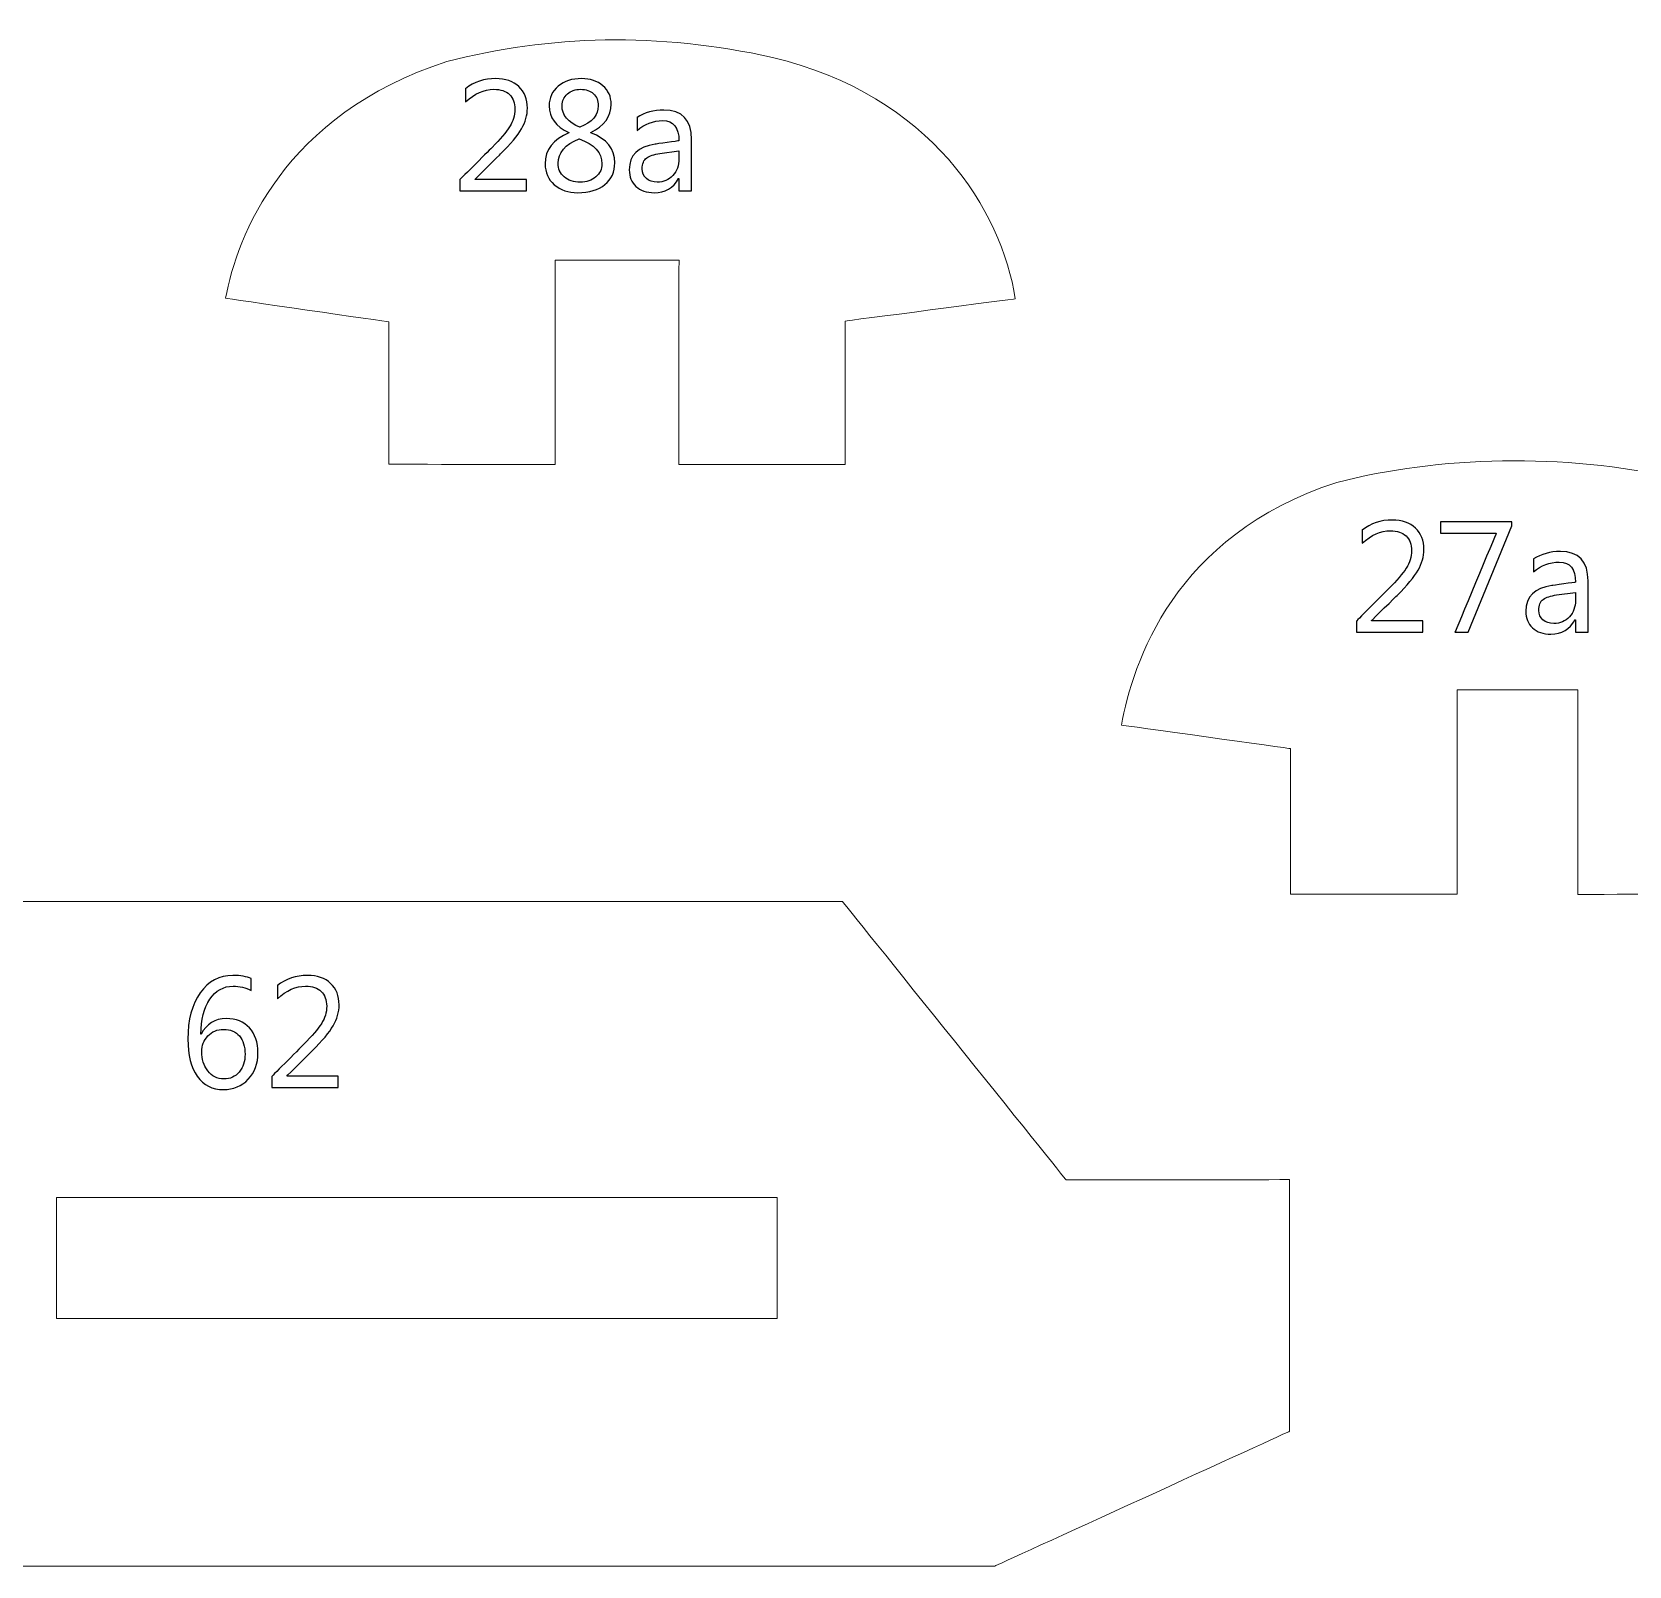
# Model space of a CAD drawing. Header units: centimetres. Extents: x -494 to 505, y -672 to 577.
# Drawn here: x -220.5 to -111.5, y -547.1 to -442.4 of the extents above; entities that cross this region are included whole.
import ezdxf

# ---------------------------------------------------------------- set-up
doc = ezdxf.new("R2010")
doc.units = ezdxf.units.CM
doc.header["$MEASUREMENT"] = 0
doc.layers.add('Camada 1', color=7, linetype='Continuous')
doc.layers.add('Camada 2', color=10, linetype='Continuous')

msp = doc.modelspace()

# ---------------------------------------------------------------- linework, layer by layer
at = {"layer": 'Camada 1', "lineweight": 9}
msp.add_lwpolyline([(-218.82862, -530.168612), (-169.646092, -530.168612), (-169.646092, -521.92682), (-218.82862, -521.92682), (-218.82862, -530.168612)], close=True, dxfattribs=at)
for points, knots in [([(-184.794398, -457.963016), (-184.794398, -457.963016), (-176.350422, -457.963016), (-176.350422, -457.963016), (-176.350422, -457.963016), (-176.350422, -457.963016), (-176.35601, -471.918284), (-176.35601, -471.918284), (-176.35601, -471.918284), (-176.35601, -471.918284), (-165.010084, -471.915236), (-165.010084, -471.915236), (-165.010084, -471.915236), (-165.010084, -471.915236), (-165.002464, -462.125822), (-165.002464, -462.125822), (-165.002464, -462.125822), (-165.002464, -462.125822), (-153.399998, -460.614014), (-153.399998, -460.614014), (-153.399998, -460.614014), (-154.333194, -454.582022), (-159.112712, -446.75171), (-169.966894, -444.14186), (-169.966894, -444.14186), (-177.800508, -442.404754), (-185.170318, -442.613288), (-192.197228, -444.43015), (-192.197228, -444.43015), (-203.340716, -448.03314), (-206.533496, -456.37323), (-207.298544, -460.575406), (-207.298544, -460.575406), (-207.298544, -460.575406), (-196.16166, -462.179162), (-196.16166, -462.179162), (-196.16166, -462.179162), (-196.16166, -462.179162), (-196.160136, -471.898472), (-196.160136, -471.898472), (-196.160136, -471.898472), (-196.160136, -471.898472), (-184.793382, -471.917268), (-184.793382, -471.917268), (-184.793382, -471.917268), (-184.793382, -471.917268), (-184.794398, -457.963016), (-184.794398, -457.963016)], [0, 0, 0, 0, 0.0769230769, 0.0769230769, 0.0769230769, 0.0769230869, 0.1538461538, 0.1538461538, 0.1538461538, 0.1538461638, 0.2307692308, 0.2307692308, 0.2307692308, 0.2307692408, 0.3076923077, 0.3076923077, 0.3076923077, 0.3076923177, 0.3846153846, 0.3846153846, 0.3846153846, 0.3846153946, 0.4615384615, 0.4615384615, 0.4615384615, 0.4615384715, 0.5384615385, 0.5384615385, 0.5384615385, 0.5384615485, 0.6153846154, 0.6153846154, 0.6153846154, 0.6153846254, 0.6923076923, 0.6923076923, 0.6923076923, 0.6923077023, 0.7692307692, 0.7692307692, 0.7692307692, 0.7692307792, 0.8461538462, 0.8461538462, 0.8461538462, 0.8461538562, 1, 1, 1, 1]), ([(-123.244102, -487.284776), (-123.244102, -487.284776), (-115.003072, -487.284776), (-115.003072, -487.284776), (-115.003072, -487.284776), (-115.003072, -487.284776), (-115.00866, -501.240044), (-115.00866, -501.240044), (-115.00866, -501.240044), (-115.00866, -501.240044), (-103.459788, -501.236996), (-103.459788, -501.236996), (-103.459788, -501.236996), (-103.459788, -501.236996), (-103.452168, -491.447582), (-103.452168, -491.447582), (-103.452168, -491.447582), (-103.452168, -491.447582), (-91.849702, -489.935774), (-91.849702, -489.935774), (-91.849702, -489.935774), (-92.782898, -483.903782), (-97.35947, -475.46387), (-108.213652, -472.85402), (-108.213652, -472.85402), (-116.047266, -471.116914), (-124.431806, -471.325448), (-131.45897, -473.14231), (-131.45897, -473.14231), (-142.602458, -476.7453), (-145.389346, -485.49179), (-146.154394, -489.693966), (-146.154394, -489.693966), (-146.154394, -489.693966), (-134.611364, -491.297722), (-134.611364, -491.297722), (-134.611364, -491.297722), (-134.611364, -491.297722), (-134.60984, -501.220232), (-134.60984, -501.220232), (-134.60984, -501.220232), (-134.60984, -501.220232), (-123.243086, -501.239028), (-123.243086, -501.239028), (-123.243086, -501.239028), (-123.243086, -501.239028), (-123.244102, -487.284776), (-123.244102, -487.284776)], [0, 0, 0, 0, 0.0769230769, 0.0769230769, 0.0769230769, 0.0769230869, 0.1538461538, 0.1538461538, 0.1538461538, 0.1538461638, 0.2307692308, 0.2307692308, 0.2307692308, 0.2307692408, 0.3076923077, 0.3076923077, 0.3076923077, 0.3076923177, 0.3846153846, 0.3846153846, 0.3846153846, 0.3846153946, 0.4615384615, 0.4615384615, 0.4615384615, 0.4615384715, 0.5384615385, 0.5384615385, 0.5384615385, 0.5384615485, 0.6153846154, 0.6153846154, 0.6153846154, 0.6153846254, 0.6923076923, 0.6923076923, 0.6923076923, 0.6923077023, 0.7692307692, 0.7692307692, 0.7692307692, 0.7692307792, 0.8461538462, 0.8461538462, 0.8461538462, 0.8461538562, 1, 1, 1, 1]), ([(-236.947202, -547.066216), (-236.947202, -547.066216), (-154.793188, -547.066216), (-154.793188, -547.066216), (-154.793188, -547.066216), (-154.793188, -547.066216), (-134.681214, -537.873956), (-134.681214, -537.873956), (-134.681214, -537.873956), (-134.681214, -537.873956), (-134.686802, -520.704318), (-134.686802, -520.704318), (-134.686802, -520.704318), (-134.686802, -520.704318), (-149.926548, -520.723622), (-149.926548, -520.723622), (-149.926548, -520.723622), (-149.926548, -520.723622), (-165.186614, -501.736868), (-165.186614, -501.736868), (-165.186614, -501.736868), (-165.186614, -501.736868), (-236.947202, -501.736868), (-236.947202, -501.736868), (-236.947202, -501.736868), (-236.947202, -501.736868), (-236.947202, -547.066216), (-236.947202, -547.066216)], [0, 0, 0, 0, 0.125, 0.125, 0.125, 0.12500001, 0.25, 0.25, 0.25, 0.25000001, 0.375, 0.375, 0.375, 0.37500001, 0.5, 0.5, 0.5, 0.50000001, 0.625, 0.625, 0.625, 0.62500001, 0.75, 0.75, 0.75, 0.75000001, 1, 1, 1, 1])]:
    msp.add_open_spline(points, degree=3, knots=knots, dxfattribs=at)
at = {"layer": 'Camada 2'}
for points, knots in [([(-186.76366, -453.241664), (-186.76366, -453.241664), (-191.30137, -453.241664), (-191.30137, -453.241664), (-191.30137, -453.241664), (-191.30137, -453.241664), (-191.30137, -452.47814), (-191.30137, -452.47814), (-191.30137, -452.47814), (-191.30137, -452.47814), (-189.107826, -450.277484), (-189.107826, -450.277484), (-189.107826, -450.277484), (-188.546994, -449.716652), (-188.147198, -449.250562), (-187.908946, -448.87769), (-187.908946, -448.87769), (-187.668662, -448.505072), (-187.548774, -448.105276), (-187.548774, -447.682366), (-187.548774, -447.682366), (-187.548774, -447.248788), (-187.672472, -446.91173), (-187.921392, -446.673478), (-187.921392, -446.673478), (-188.170566, -446.435226), (-188.523626, -446.316862), (-188.98235, -446.316862), (-188.98235, -446.316862), (-189.654434, -446.316862), (-190.297816, -446.603628), (-190.914274, -447.17716), (-190.914274, -447.17716), (-190.914274, -447.17716), (-190.914274, -446.273936), (-190.914274, -446.273936), (-190.914274, -446.273936), (-190.326518, -445.814958), (-189.641988, -445.585596), (-188.862462, -445.585596), (-188.862462, -445.585596), (-188.190378, -445.585596), (-187.66155, -445.768476), (-187.276232, -446.132204), (-187.276232, -446.132204), (-186.890914, -446.495932), (-186.699144, -446.98539), (-186.699144, -447.598292), (-186.699144, -447.598292), (-186.699144, -448.080384), (-186.831732, -448.553332), (-187.09894, -449.014088), (-187.09894, -449.014088), (-187.364116, -449.47459), (-187.842652, -450.046344), (-188.532516, -450.729096), (-188.532516, -450.729096), (-188.532516, -450.729096), (-190.269114, -452.445882), (-190.269114, -452.445882), (-190.269114, -452.445882), (-190.269114, -452.445882), (-190.269114, -452.467472), (-190.269114, -452.467472), (-190.269114, -452.467472), (-190.269114, -452.467472), (-186.76366, -452.467472), (-186.76366, -452.467472), (-186.76366, -452.467472), (-186.76366, -452.467472), (-186.76366, -453.241664), (-186.76366, -453.241664)], [0, 0, 0, 0, 0.0526315789, 0.0526315789, 0.0526315789, 0.0526315889, 0.1052631579, 0.1052631579, 0.1052631579, 0.1052631679, 0.1578947368, 0.1578947368, 0.1578947368, 0.1578947468, 0.2105263158, 0.2105263158, 0.2105263158, 0.2105263258, 0.2631578947, 0.2631578947, 0.2631578947, 0.2631579047, 0.3157894737, 0.3157894737, 0.3157894737, 0.3157894837, 0.3684210526, 0.3684210526, 0.3684210526, 0.3684210626, 0.4210526316, 0.4210526316, 0.4210526316, 0.4210526416, 0.4736842105, 0.4736842105, 0.4736842105, 0.4736842205, 0.5263157895, 0.5263157895, 0.5263157895, 0.5263157995, 0.5789473684, 0.5789473684, 0.5789473684, 0.5789473784, 0.6315789474, 0.6315789474, 0.6315789474, 0.6315789574, 0.6842105263, 0.6842105263, 0.6842105263, 0.6842105363, 0.7368421053, 0.7368421053, 0.7368421053, 0.7368421153, 0.7894736842, 0.7894736842, 0.7894736842, 0.7894736942, 0.8421052632, 0.8421052632, 0.8421052632, 0.8421052732, 0.8947368421, 0.8947368421, 0.8947368421, 0.8947368521, 1, 1, 1, 1]), ([(-183.86044, -449.295266), (-183.86044, -449.295266), (-183.86044, -449.27393), (-183.86044, -449.27393), (-183.86044, -449.27393), (-184.763664, -448.854576), (-185.215276, -448.24523), (-185.215276, -447.445892), (-185.215276, -447.445892), (-185.215276, -446.90284), (-185.009282, -446.456562), (-184.595262, -446.108836), (-184.595262, -446.108836), (-184.181242, -445.759586), (-183.649112, -445.585596), (-182.996586, -445.585596), (-182.996586, -445.585596), (-182.40883, -445.585596), (-181.92496, -445.748664), (-181.546754, -446.0748), (-181.546754, -446.0748), (-181.168802, -446.40119), (-180.97881, -446.818512), (-180.97881, -447.329306), (-180.97881, -447.329306), (-180.97881, -448.164458), (-181.444646, -448.811396), (-182.376572, -449.27393), (-182.376572, -449.27393), (-182.376572, -449.27393), (-182.376572, -449.295266), (-182.376572, -449.295266), (-182.376572, -449.295266), (-181.2798, -449.68795), (-180.731414, -450.367146), (-180.731414, -451.333108), (-180.731414, -451.333108), (-180.731414, -451.956678), (-180.955442, -452.451216), (-181.403498, -452.818754), (-181.403498, -452.818754), (-181.849776, -453.186038), (-182.473346, -453.370696), (-183.270906, -453.370696), (-183.270906, -453.370696), (-183.914288, -453.370696), (-184.442862, -453.187816), (-184.860438, -452.824088), (-184.860438, -452.824088), (-185.276236, -452.46036), (-185.484262, -451.987158), (-185.484262, -451.406514), (-185.484262, -451.406514), (-185.484262, -450.440552), (-184.942988, -449.73621), (-183.86044, -449.295266)], [0, 0, 0, 0, 0.0666666667, 0.0666666667, 0.0666666667, 0.0666666767, 0.1333333333, 0.1333333333, 0.1333333333, 0.1333333433, 0.2, 0.2, 0.2, 0.20000001, 0.2666666667, 0.2666666667, 0.2666666667, 0.2666666767, 0.3333333333, 0.3333333333, 0.3333333333, 0.3333333433, 0.4, 0.4, 0.4, 0.40000001, 0.4666666667, 0.4666666667, 0.4666666667, 0.4666666767, 0.5333333333, 0.5333333333, 0.5333333333, 0.5333333433, 0.6, 0.6, 0.6, 0.60000001, 0.6666666667, 0.6666666667, 0.6666666667, 0.6666666767, 0.7333333333, 0.7333333333, 0.7333333333, 0.7333333433, 0.8, 0.8, 0.8, 0.80000001, 0.8666666667, 0.8666666667, 0.8666666667, 0.8666666767, 1, 1, 1, 1]), ([(-181.860444, -447.437002), (-181.860444, -447.089276), (-181.969664, -446.816734), (-182.18658, -446.616074), (-182.18658, -446.616074), (-182.403496, -446.417192), (-182.70093, -446.316862), (-183.07558, -446.316862), (-183.07558, -446.316862), (-183.426862, -446.316862), (-183.724296, -446.420748), (-183.968136, -446.630552), (-183.968136, -446.630552), (-184.211722, -446.838324), (-184.333642, -447.1035), (-184.333642, -447.42608), (-184.333642, -447.42608), (-184.333642, -448.082162), (-183.924956, -448.574922), (-183.107838, -448.90817), (-183.107838, -448.90817), (-182.276242, -448.564254), (-181.860444, -448.07505), (-181.860444, -447.437002)], [0, 0, 0, 0, 0.1428571429, 0.1428571429, 0.1428571429, 0.1428571529, 0.2857142857, 0.2857142857, 0.2857142857, 0.2857142957, 0.4285714286, 0.4285714286, 0.4285714286, 0.4285714386, 0.5714285714, 0.5714285714, 0.5714285714, 0.5714285814, 0.7142857143, 0.7142857143, 0.7142857143, 0.7142857243, 1, 1, 1, 1]), ([(-175.494696, -453.241664), (-175.494696, -453.241664), (-176.354994, -453.241664), (-176.354994, -453.241664), (-176.354994, -453.241664), (-176.354994, -453.241664), (-176.354994, -452.401178), (-176.354994, -452.401178), (-176.354994, -452.401178), (-176.354994, -452.401178), (-176.376584, -452.401178), (-176.376584, -452.401178), (-176.376584, -452.401178), (-176.75098, -453.048116), (-177.301144, -453.370696), (-178.030632, -453.370696), (-178.030632, -453.370696), (-178.566572, -453.370696), (-178.985926, -453.229218), (-179.288694, -452.94423), (-179.288694, -452.94423), (-179.591716, -452.66102), (-179.742084, -452.284592), (-179.742084, -451.8152), (-179.742084, -451.8152), (-179.742084, -450.809614), (-179.150772, -450.223636), (-177.967894, -450.05879), (-177.967894, -450.05879), (-177.967894, -450.05879), (-176.354994, -449.832984), (-176.354994, -449.832984), (-176.354994, -449.832984), (-176.354994, -448.915536), (-176.72431, -448.456558), (-177.462434, -448.456558), (-177.462434, -448.456558), (-178.109626, -448.456558), (-178.693826, -448.678808), (-179.215288, -449.123308), (-179.215288, -449.123308), (-179.215288, -449.123308), (-179.215288, -448.241674), (-179.215288, -448.241674), (-179.215288, -448.241674), (-178.686714, -447.904616), (-178.079146, -447.736214), (-177.389028, -447.736214), (-177.389028, -447.736214), (-176.125632, -447.736214), (-175.494696, -448.404742), (-175.494696, -449.743322), (-175.494696, -449.743322), (-175.494696, -449.743322), (-175.494696, -453.241664), (-175.494696, -453.241664)], [0, 0, 0, 0, 0.0666666667, 0.0666666667, 0.0666666667, 0.0666666767, 0.1333333333, 0.1333333333, 0.1333333333, 0.1333333433, 0.2, 0.2, 0.2, 0.20000001, 0.2666666667, 0.2666666667, 0.2666666667, 0.2666666767, 0.3333333333, 0.3333333333, 0.3333333333, 0.3333333433, 0.4, 0.4, 0.4, 0.40000001, 0.4666666667, 0.4666666667, 0.4666666667, 0.4666666767, 0.5333333333, 0.5333333333, 0.5333333333, 0.5333333433, 0.6, 0.6, 0.6, 0.60000001, 0.6666666667, 0.6666666667, 0.6666666667, 0.6666666767, 0.7333333333, 0.7333333333, 0.7333333333, 0.7333333433, 0.8, 0.8, 0.8, 0.80000001, 0.8666666667, 0.8666666667, 0.8666666667, 0.8666666767, 1, 1, 1, 1]), ([(-183.165242, -449.703952), (-184.123838, -450.085714), (-184.602374, -450.641212), (-184.602374, -451.367144), (-184.602374, -451.367144), (-184.602374, -451.74154), (-184.462674, -452.049896), (-184.184798, -452.289926), (-184.184798, -452.289926), (-183.907176, -452.53021), (-183.541416, -452.650352), (-183.086248, -452.650352), (-183.086248, -452.650352), (-182.65267, -452.650352), (-182.29961, -452.531988), (-182.02529, -452.295514), (-182.02529, -452.295514), (-181.751224, -452.058786), (-181.613048, -451.759574), (-181.613048, -451.397624), (-181.613048, -451.397624), (-181.613048, -450.641212), (-182.130954, -450.075046), (-183.165242, -449.703952)], [0, 0, 0, 0, 0.1428571429, 0.1428571429, 0.1428571429, 0.1428571529, 0.2857142857, 0.2857142857, 0.2857142857, 0.2857142957, 0.4285714286, 0.4285714286, 0.4285714286, 0.4285714386, 0.5714285714, 0.5714285714, 0.5714285714, 0.5714285814, 0.7142857143, 0.7142857143, 0.7142857143, 0.7142857243, 1, 1, 1, 1]), ([(-176.354994, -450.52107), (-176.354994, -450.52107), (-177.652426, -450.700394), (-177.652426, -450.700394), (-177.652426, -450.700394), (-178.052222, -450.75602), (-178.353212, -450.85635), (-178.55565, -450.997828), (-178.55565, -450.997828), (-178.758342, -451.141338), (-178.86045, -451.39229), (-178.86045, -451.75424), (-178.86045, -451.75424), (-178.86045, -452.017638), (-178.767232, -452.232776), (-178.579018, -452.3994), (-178.579018, -452.3994), (-178.392582, -452.566024), (-178.141884, -452.650352), (-177.83175, -452.650352), (-177.83175, -452.650352), (-177.403506, -452.650352), (-177.050446, -452.49973), (-176.77257, -452.200518), (-176.77257, -452.200518), (-176.494694, -451.899274), (-176.354994, -451.519544), (-176.354994, -451.058788), (-176.354994, -451.058788), (-176.354994, -451.058788), (-176.354994, -450.52107), (-176.354994, -450.52107)], [0, 0, 0, 0, 0.1111111111, 0.1111111111, 0.1111111111, 0.1111111211, 0.2222222222, 0.2222222222, 0.2222222222, 0.2222222322, 0.3333333333, 0.3333333333, 0.3333333333, 0.3333333433, 0.4444444444, 0.4444444444, 0.4444444444, 0.4444444544, 0.5555555556, 0.5555555556, 0.5555555556, 0.5555555656, 0.6666666667, 0.6666666667, 0.6666666667, 0.6666666767, 0.7777777778, 0.7777777778, 0.7777777778, 0.7777777878, 1, 1, 1, 1]), ([(-125.576076, -483.357428), (-125.576076, -483.357428), (-130.113786, -483.357428), (-130.113786, -483.357428), (-130.113786, -483.357428), (-130.113786, -483.357428), (-130.113786, -482.593904), (-130.113786, -482.593904), (-130.113786, -482.593904), (-130.113786, -482.593904), (-127.920242, -480.393248), (-127.920242, -480.393248), (-127.920242, -480.393248), (-127.35941, -479.832416), (-126.959614, -479.366326), (-126.721362, -478.993454), (-126.721362, -478.993454), (-126.481078, -478.620836), (-126.36119, -478.22104), (-126.36119, -477.79813), (-126.36119, -477.79813), (-126.36119, -477.364552), (-126.484888, -477.027494), (-126.733808, -476.789242), (-126.733808, -476.789242), (-126.982982, -476.55099), (-127.336042, -476.432626), (-127.794766, -476.432626), (-127.794766, -476.432626), (-128.46685, -476.432626), (-129.110232, -476.719392), (-129.72669, -477.292924), (-129.72669, -477.292924), (-129.72669, -477.292924), (-129.72669, -476.3897), (-129.72669, -476.3897), (-129.72669, -476.3897), (-129.138934, -475.930722), (-128.454404, -475.70136), (-127.674878, -475.70136), (-127.674878, -475.70136), (-127.002794, -475.70136), (-126.473966, -475.88424), (-126.088648, -476.247968), (-126.088648, -476.247968), (-125.70333, -476.611696), (-125.51156, -477.101154), (-125.51156, -477.714056), (-125.51156, -477.714056), (-125.51156, -478.196148), (-125.644148, -478.669096), (-125.911356, -479.129852), (-125.911356, -479.129852), (-126.176532, -479.590354), (-126.655068, -480.162108), (-127.344932, -480.84486), (-127.344932, -480.84486), (-127.344932, -480.84486), (-129.08153, -482.561646), (-129.08153, -482.561646), (-129.08153, -482.561646), (-129.08153, -482.561646), (-129.08153, -482.583236), (-129.08153, -482.583236), (-129.08153, -482.583236), (-129.08153, -482.583236), (-125.576076, -482.583236), (-125.576076, -482.583236), (-125.576076, -482.583236), (-125.576076, -482.583236), (-125.576076, -483.357428), (-125.576076, -483.357428)], [0, 0, 0, 0, 0.0526315789, 0.0526315789, 0.0526315789, 0.0526315889, 0.1052631579, 0.1052631579, 0.1052631579, 0.1052631679, 0.1578947368, 0.1578947368, 0.1578947368, 0.1578947468, 0.2105263158, 0.2105263158, 0.2105263158, 0.2105263258, 0.2631578947, 0.2631578947, 0.2631578947, 0.2631579047, 0.3157894737, 0.3157894737, 0.3157894737, 0.3157894837, 0.3684210526, 0.3684210526, 0.3684210526, 0.3684210626, 0.4210526316, 0.4210526316, 0.4210526316, 0.4210526416, 0.4736842105, 0.4736842105, 0.4736842105, 0.4736842205, 0.5263157895, 0.5263157895, 0.5263157895, 0.5263157995, 0.5789473684, 0.5789473684, 0.5789473684, 0.5789473784, 0.6315789474, 0.6315789474, 0.6315789474, 0.6315789574, 0.6842105263, 0.6842105263, 0.6842105263, 0.6842105363, 0.7368421053, 0.7368421053, 0.7368421053, 0.7368421153, 0.7894736842, 0.7894736842, 0.7894736842, 0.7894736942, 0.8421052632, 0.8421052632, 0.8421052632, 0.8421052732, 0.8947368421, 0.8947368421, 0.8947368421, 0.8947368521, 1, 1, 1, 1]), ([(-119.52224, -476.101156), (-119.52224, -476.101156), (-122.500898, -483.357428), (-122.500898, -483.357428), (-122.500898, -483.357428), (-122.500898, -483.357428), (-123.393454, -483.357428), (-123.393454, -483.357428), (-123.393454, -483.357428), (-123.393454, -483.357428), (-120.576086, -476.604584), (-120.576086, -476.604584), (-120.576086, -476.604584), (-120.576086, -476.604584), (-124.371862, -476.604584), (-124.371862, -476.604584), (-124.371862, -476.604584), (-124.371862, -476.604584), (-124.371862, -475.830392), (-124.371862, -475.830392), (-124.371862, -475.830392), (-124.371862, -475.830392), (-119.52224, -475.830392), (-119.52224, -475.830392), (-119.52224, -475.830392), (-119.52224, -475.830392), (-119.52224, -476.101156), (-119.52224, -476.101156)], [0, 0, 0, 0, 0.125, 0.125, 0.125, 0.12500001, 0.25, 0.25, 0.25, 0.25000001, 0.375, 0.375, 0.375, 0.37500001, 0.5, 0.5, 0.5, 0.50000001, 0.625, 0.625, 0.625, 0.62500001, 0.75, 0.75, 0.75, 0.75000001, 1, 1, 1, 1]), ([(-114.307112, -483.357428), (-114.307112, -483.357428), (-115.16741, -483.357428), (-115.16741, -483.357428), (-115.16741, -483.357428), (-115.16741, -483.357428), (-115.16741, -482.516942), (-115.16741, -482.516942), (-115.16741, -482.516942), (-115.16741, -482.516942), (-115.189, -482.516942), (-115.189, -482.516942), (-115.189, -482.516942), (-115.563396, -483.16388), (-116.11356, -483.48646), (-116.843048, -483.48646), (-116.843048, -483.48646), (-117.378988, -483.48646), (-117.798342, -483.344982), (-118.10111, -483.059994), (-118.10111, -483.059994), (-118.404132, -482.776784), (-118.5545, -482.400356), (-118.5545, -481.930964), (-118.5545, -481.930964), (-118.5545, -480.925378), (-117.963188, -480.3394), (-116.78031, -480.174554), (-116.78031, -480.174554), (-116.78031, -480.174554), (-115.16741, -479.948748), (-115.16741, -479.948748), (-115.16741, -479.948748), (-115.16741, -479.0313), (-115.536726, -478.572322), (-116.27485, -478.572322), (-116.27485, -478.572322), (-116.922042, -478.572322), (-117.506242, -478.794572), (-118.027704, -479.239072), (-118.027704, -479.239072), (-118.027704, -479.239072), (-118.027704, -478.357438), (-118.027704, -478.357438), (-118.027704, -478.357438), (-117.49913, -478.02038), (-116.891562, -477.851978), (-116.201444, -477.851978), (-116.201444, -477.851978), (-114.938048, -477.851978), (-114.307112, -478.520506), (-114.307112, -479.859086), (-114.307112, -479.859086), (-114.307112, -479.859086), (-114.307112, -483.357428), (-114.307112, -483.357428)], [0, 0, 0, 0, 0.0666666667, 0.0666666667, 0.0666666667, 0.0666666767, 0.1333333333, 0.1333333333, 0.1333333333, 0.1333333433, 0.2, 0.2, 0.2, 0.20000001, 0.2666666667, 0.2666666667, 0.2666666667, 0.2666666767, 0.3333333333, 0.3333333333, 0.3333333333, 0.3333333433, 0.4, 0.4, 0.4, 0.40000001, 0.4666666667, 0.4666666667, 0.4666666667, 0.4666666767, 0.5333333333, 0.5333333333, 0.5333333333, 0.5333333433, 0.6, 0.6, 0.6, 0.60000001, 0.6666666667, 0.6666666667, 0.6666666667, 0.6666666767, 0.7333333333, 0.7333333333, 0.7333333333, 0.7333333433, 0.8, 0.8, 0.8, 0.80000001, 0.8666666667, 0.8666666667, 0.8666666667, 0.8666666767, 1, 1, 1, 1]), ([(-115.16741, -480.636834), (-115.16741, -480.636834), (-116.464842, -480.816158), (-116.464842, -480.816158), (-116.464842, -480.816158), (-116.864638, -480.871784), (-117.165628, -480.972114), (-117.368066, -481.113592), (-117.368066, -481.113592), (-117.570758, -481.257102), (-117.672866, -481.508054), (-117.672866, -481.870004), (-117.672866, -481.870004), (-117.672866, -482.133402), (-117.579648, -482.34854), (-117.391434, -482.515164), (-117.391434, -482.515164), (-117.204998, -482.681788), (-116.9543, -482.766116), (-116.644166, -482.766116), (-116.644166, -482.766116), (-116.215922, -482.766116), (-115.862862, -482.615494), (-115.584986, -482.316282), (-115.584986, -482.316282), (-115.30711, -482.015038), (-115.16741, -481.635308), (-115.16741, -481.174552), (-115.16741, -481.174552), (-115.16741, -481.174552), (-115.16741, -480.636834), (-115.16741, -480.636834)], [0, 0, 0, 0, 0.1111111111, 0.1111111111, 0.1111111111, 0.1111111211, 0.2222222222, 0.2222222222, 0.2222222222, 0.2222222322, 0.3333333333, 0.3333333333, 0.3333333333, 0.3333333433, 0.4444444444, 0.4444444444, 0.4444444444, 0.4444444544, 0.5555555556, 0.5555555556, 0.5555555556, 0.5555555656, 0.6666666667, 0.6666666667, 0.6666666667, 0.6666666767, 0.7777777778, 0.7777777778, 0.7777777778, 0.7777777878, 1, 1, 1, 1]), ([(-205.546706, -506.988318), (-205.546706, -506.988318), (-205.546706, -507.803658), (-205.546706, -507.803658), (-205.546706, -507.803658), (-205.93558, -507.604776), (-206.344012, -507.504446), (-206.774288, -507.504446), (-206.774288, -507.504446), (-207.441038, -507.504446), (-207.974946, -507.80188), (-208.37652, -508.397002), (-208.37652, -508.397002), (-208.776062, -508.99187), (-208.976722, -509.78943), (-208.976722, -510.78765), (-208.976722, -510.78765), (-208.976722, -510.78765), (-208.955386, -510.78765), (-208.955386, -510.78765), (-208.955386, -510.78765), (-208.605882, -510.076196), (-208.03235, -509.71958), (-207.23479, -509.71958), (-207.23479, -509.71958), (-206.577184, -509.71958), (-206.055722, -509.930908), (-205.666594, -510.35204), (-205.666594, -510.35204), (-205.27772, -510.77495), (-205.084172, -511.339592), (-205.084172, -512.04749), (-205.084172, -512.04749), (-205.084172, -512.785868), (-205.306422, -513.38988), (-205.750922, -513.857494), (-205.750922, -513.857494), (-206.195422, -514.325362), (-206.75981, -514.55828), (-207.444594, -514.55828), (-207.444594, -514.55828), (-208.200752, -514.55828), (-208.794096, -514.25729), (-209.224118, -513.655056), (-209.224118, -513.655056), (-209.65414, -513.052822), (-209.869278, -512.207002), (-209.869278, -511.117342), (-209.869278, -511.117342), (-209.869278, -509.796542), (-209.587846, -508.742696), (-209.025236, -507.956058), (-209.025236, -507.956058), (-208.462372, -507.167388), (-207.71866, -506.77318), (-206.795624, -506.77318), (-206.795624, -506.77318), (-206.270606, -506.77318), (-205.854808, -506.844808), (-205.546706, -506.988318)], [0, 0, 0, 0, 0.0625, 0.0625, 0.0625, 0.06250001, 0.125, 0.125, 0.125, 0.12500001, 0.1875, 0.1875, 0.1875, 0.18750001, 0.25, 0.25, 0.25, 0.25000001, 0.3125, 0.3125, 0.3125, 0.31250001, 0.375, 0.375, 0.375, 0.37500001, 0.4375, 0.4375, 0.4375, 0.43750001, 0.5, 0.5, 0.5, 0.50000001, 0.5625, 0.5625, 0.5625, 0.56250001, 0.625, 0.625, 0.625, 0.62500001, 0.6875, 0.6875, 0.6875, 0.68750001, 0.75, 0.75, 0.75, 0.75000001, 0.8125, 0.8125, 0.8125, 0.81250001, 0.875, 0.875, 0.875, 0.87500001, 1, 1, 1, 1]), ([(-199.61098, -514.429248), (-199.61098, -514.429248), (-204.14869, -514.429248), (-204.14869, -514.429248), (-204.14869, -514.429248), (-204.14869, -514.429248), (-204.14869, -513.665724), (-204.14869, -513.665724), (-204.14869, -513.665724), (-204.14869, -513.665724), (-201.955146, -511.465068), (-201.955146, -511.465068), (-201.955146, -511.465068), (-201.394314, -510.904236), (-200.994518, -510.438146), (-200.756266, -510.065274), (-200.756266, -510.065274), (-200.515982, -509.692656), (-200.396094, -509.29286), (-200.396094, -508.86995), (-200.396094, -508.86995), (-200.396094, -508.436372), (-200.519792, -508.099314), (-200.768712, -507.861062), (-200.768712, -507.861062), (-201.017886, -507.62281), (-201.370946, -507.504446), (-201.82967, -507.504446), (-201.82967, -507.504446), (-202.501754, -507.504446), (-203.145136, -507.791212), (-203.761594, -508.364744), (-203.761594, -508.364744), (-203.761594, -508.364744), (-203.761594, -507.46152), (-203.761594, -507.46152), (-203.761594, -507.46152), (-203.173838, -507.002542), (-202.489308, -506.77318), (-201.709782, -506.77318), (-201.709782, -506.77318), (-201.037698, -506.77318), (-200.50887, -506.95606), (-200.123552, -507.319788), (-200.123552, -507.319788), (-199.738234, -507.683516), (-199.546464, -508.172974), (-199.546464, -508.785876), (-199.546464, -508.785876), (-199.546464, -509.267968), (-199.679052, -509.740916), (-199.94626, -510.201672), (-199.94626, -510.201672), (-200.211436, -510.662174), (-200.689972, -511.233928), (-201.379836, -511.91668), (-201.379836, -511.91668), (-201.379836, -511.91668), (-203.116434, -513.633466), (-203.116434, -513.633466), (-203.116434, -513.633466), (-203.116434, -513.633466), (-203.116434, -513.655056), (-203.116434, -513.655056), (-203.116434, -513.655056), (-203.116434, -513.655056), (-199.61098, -513.655056), (-199.61098, -513.655056), (-199.61098, -513.655056), (-199.61098, -513.655056), (-199.61098, -514.429248), (-199.61098, -514.429248)], [0, 0, 0, 0, 0.0526315789, 0.0526315789, 0.0526315789, 0.0526315889, 0.1052631579, 0.1052631579, 0.1052631579, 0.1052631679, 0.1578947368, 0.1578947368, 0.1578947368, 0.1578947468, 0.2105263158, 0.2105263158, 0.2105263158, 0.2105263258, 0.2631578947, 0.2631578947, 0.2631578947, 0.2631579047, 0.3157894737, 0.3157894737, 0.3157894737, 0.3157894837, 0.3684210526, 0.3684210526, 0.3684210526, 0.3684210626, 0.4210526316, 0.4210526316, 0.4210526316, 0.4210526416, 0.4736842105, 0.4736842105, 0.4736842105, 0.4736842205, 0.5263157895, 0.5263157895, 0.5263157895, 0.5263157995, 0.5789473684, 0.5789473684, 0.5789473684, 0.5789473784, 0.6315789474, 0.6315789474, 0.6315789474, 0.6315789574, 0.6842105263, 0.6842105263, 0.6842105263, 0.6842105363, 0.7368421053, 0.7368421053, 0.7368421053, 0.7368421153, 0.7894736842, 0.7894736842, 0.7894736842, 0.7894736942, 0.8421052632, 0.8421052632, 0.8421052632, 0.8421052732, 0.8947368421, 0.8947368421, 0.8947368421, 0.8947368521, 1, 1, 1, 1]), ([(-207.42656, -510.450592), (-207.87106, -510.450592), (-208.231232, -510.601214), (-208.50733, -510.902204), (-208.50733, -510.902204), (-208.784952, -511.205226), (-208.923128, -511.560064), (-208.923128, -511.970528), (-208.923128, -511.970528), (-208.923128, -512.486656), (-208.784952, -512.925568), (-208.510886, -513.291328), (-208.510886, -513.291328), (-208.236566, -513.655056), (-207.87106, -513.837936), (-207.415892, -513.837936), (-207.415892, -513.837936), (-206.98206, -513.837936), (-206.630778, -513.678424), (-206.365602, -513.361178), (-206.365602, -513.361178), (-206.098648, -513.043932), (-205.96606, -512.642612), (-205.96606, -512.154932), (-205.96606, -512.154932), (-205.96606, -511.621024), (-206.093314, -511.205226), (-206.3496, -510.902204), (-206.3496, -510.902204), (-206.605886, -510.601214), (-206.96428, -510.450592), (-207.42656, -510.450592)], [0, 0, 0, 0, 0.1111111111, 0.1111111111, 0.1111111111, 0.1111111211, 0.2222222222, 0.2222222222, 0.2222222222, 0.2222222322, 0.3333333333, 0.3333333333, 0.3333333333, 0.3333333433, 0.4444444444, 0.4444444444, 0.4444444444, 0.4444444544, 0.5555555556, 0.5555555556, 0.5555555556, 0.5555555656, 0.6666666667, 0.6666666667, 0.6666666667, 0.6666666767, 0.7777777778, 0.7777777778, 0.7777777778, 0.7777777878, 1, 1, 1, 1])]:
    msp.add_open_spline(points, degree=3, knots=knots, dxfattribs=at)
at = {"layer": 'Camada 2', "lineweight": 9}
for points, knots in [([(-186.76366, -453.241664), (-186.76366, -453.241664), (-191.30137, -453.241664), (-191.30137, -453.241664), (-191.30137, -453.241664), (-191.30137, -453.241664), (-191.30137, -452.47814), (-191.30137, -452.47814), (-191.30137, -452.47814), (-191.30137, -452.47814), (-189.107826, -450.277484), (-189.107826, -450.277484), (-189.107826, -450.277484), (-188.546994, -449.716652), (-188.147198, -449.250562), (-187.908946, -448.87769), (-187.908946, -448.87769), (-187.668662, -448.505072), (-187.548774, -448.105276), (-187.548774, -447.682366), (-187.548774, -447.682366), (-187.548774, -447.248788), (-187.672472, -446.91173), (-187.921392, -446.673478), (-187.921392, -446.673478), (-188.170566, -446.435226), (-188.523626, -446.316862), (-188.98235, -446.316862), (-188.98235, -446.316862), (-189.654434, -446.316862), (-190.297816, -446.603628), (-190.914274, -447.17716), (-190.914274, -447.17716), (-190.914274, -447.17716), (-190.914274, -446.273936), (-190.914274, -446.273936), (-190.914274, -446.273936), (-190.326518, -445.814958), (-189.641988, -445.585596), (-188.862462, -445.585596), (-188.862462, -445.585596), (-188.190378, -445.585596), (-187.66155, -445.768476), (-187.276232, -446.132204), (-187.276232, -446.132204), (-186.890914, -446.495932), (-186.699144, -446.98539), (-186.699144, -447.598292), (-186.699144, -447.598292), (-186.699144, -448.080384), (-186.831732, -448.553332), (-187.09894, -449.014088), (-187.09894, -449.014088), (-187.364116, -449.47459), (-187.842652, -450.046344), (-188.532516, -450.729096), (-188.532516, -450.729096), (-188.532516, -450.729096), (-190.269114, -452.445882), (-190.269114, -452.445882), (-190.269114, -452.445882), (-190.269114, -452.445882), (-190.269114, -452.467472), (-190.269114, -452.467472), (-190.269114, -452.467472), (-190.269114, -452.467472), (-186.76366, -452.467472), (-186.76366, -452.467472), (-186.76366, -452.467472), (-186.76366, -452.467472), (-186.76366, -453.241664), (-186.76366, -453.241664)], [0, 0, 0, 0, 0.0526315789, 0.0526315789, 0.0526315789, 0.0526315889, 0.1052631579, 0.1052631579, 0.1052631579, 0.1052631679, 0.1578947368, 0.1578947368, 0.1578947368, 0.1578947468, 0.2105263158, 0.2105263158, 0.2105263158, 0.2105263258, 0.2631578947, 0.2631578947, 0.2631578947, 0.2631579047, 0.3157894737, 0.3157894737, 0.3157894737, 0.3157894837, 0.3684210526, 0.3684210526, 0.3684210526, 0.3684210626, 0.4210526316, 0.4210526316, 0.4210526316, 0.4210526416, 0.4736842105, 0.4736842105, 0.4736842105, 0.4736842205, 0.5263157895, 0.5263157895, 0.5263157895, 0.5263157995, 0.5789473684, 0.5789473684, 0.5789473684, 0.5789473784, 0.6315789474, 0.6315789474, 0.6315789474, 0.6315789574, 0.6842105263, 0.6842105263, 0.6842105263, 0.6842105363, 0.7368421053, 0.7368421053, 0.7368421053, 0.7368421153, 0.7894736842, 0.7894736842, 0.7894736842, 0.7894736942, 0.8421052632, 0.8421052632, 0.8421052632, 0.8421052732, 0.8947368421, 0.8947368421, 0.8947368421, 0.8947368521, 1, 1, 1, 1]), ([(-183.86044, -449.295266), (-183.86044, -449.295266), (-183.86044, -449.27393), (-183.86044, -449.27393), (-183.86044, -449.27393), (-184.763664, -448.854576), (-185.215276, -448.24523), (-185.215276, -447.445892), (-185.215276, -447.445892), (-185.215276, -446.90284), (-185.009282, -446.456562), (-184.595262, -446.108836), (-184.595262, -446.108836), (-184.181242, -445.759586), (-183.649112, -445.585596), (-182.996586, -445.585596), (-182.996586, -445.585596), (-182.40883, -445.585596), (-181.92496, -445.748664), (-181.546754, -446.0748), (-181.546754, -446.0748), (-181.168802, -446.40119), (-180.97881, -446.818512), (-180.97881, -447.329306), (-180.97881, -447.329306), (-180.97881, -448.164458), (-181.444646, -448.811396), (-182.376572, -449.27393), (-182.376572, -449.27393), (-182.376572, -449.27393), (-182.376572, -449.295266), (-182.376572, -449.295266), (-182.376572, -449.295266), (-181.2798, -449.68795), (-180.731414, -450.367146), (-180.731414, -451.333108), (-180.731414, -451.333108), (-180.731414, -451.956678), (-180.955442, -452.451216), (-181.403498, -452.818754), (-181.403498, -452.818754), (-181.849776, -453.186038), (-182.473346, -453.370696), (-183.270906, -453.370696), (-183.270906, -453.370696), (-183.914288, -453.370696), (-184.442862, -453.187816), (-184.860438, -452.824088), (-184.860438, -452.824088), (-185.276236, -452.46036), (-185.484262, -451.987158), (-185.484262, -451.406514), (-185.484262, -451.406514), (-185.484262, -450.440552), (-184.942988, -449.73621), (-183.86044, -449.295266)], [0, 0, 0, 0, 0.0666666667, 0.0666666667, 0.0666666667, 0.0666666767, 0.1333333333, 0.1333333333, 0.1333333333, 0.1333333433, 0.2, 0.2, 0.2, 0.20000001, 0.2666666667, 0.2666666667, 0.2666666667, 0.2666666767, 0.3333333333, 0.3333333333, 0.3333333333, 0.3333333433, 0.4, 0.4, 0.4, 0.40000001, 0.4666666667, 0.4666666667, 0.4666666667, 0.4666666767, 0.5333333333, 0.5333333333, 0.5333333333, 0.5333333433, 0.6, 0.6, 0.6, 0.60000001, 0.6666666667, 0.6666666667, 0.6666666667, 0.6666666767, 0.7333333333, 0.7333333333, 0.7333333333, 0.7333333433, 0.8, 0.8, 0.8, 0.80000001, 0.8666666667, 0.8666666667, 0.8666666667, 0.8666666767, 1, 1, 1, 1]), ([(-181.860444, -447.437002), (-181.860444, -447.089276), (-181.969664, -446.816734), (-182.18658, -446.616074), (-182.18658, -446.616074), (-182.403496, -446.417192), (-182.70093, -446.316862), (-183.07558, -446.316862), (-183.07558, -446.316862), (-183.426862, -446.316862), (-183.724296, -446.420748), (-183.968136, -446.630552), (-183.968136, -446.630552), (-184.211722, -446.838324), (-184.333642, -447.1035), (-184.333642, -447.42608), (-184.333642, -447.42608), (-184.333642, -448.082162), (-183.924956, -448.574922), (-183.107838, -448.90817), (-183.107838, -448.90817), (-182.276242, -448.564254), (-181.860444, -448.07505), (-181.860444, -447.437002)], [0, 0, 0, 0, 0.1428571429, 0.1428571429, 0.1428571429, 0.1428571529, 0.2857142857, 0.2857142857, 0.2857142857, 0.2857142957, 0.4285714286, 0.4285714286, 0.4285714286, 0.4285714386, 0.5714285714, 0.5714285714, 0.5714285714, 0.5714285814, 0.7142857143, 0.7142857143, 0.7142857143, 0.7142857243, 1, 1, 1, 1]), ([(-175.494696, -453.241664), (-175.494696, -453.241664), (-176.354994, -453.241664), (-176.354994, -453.241664), (-176.354994, -453.241664), (-176.354994, -453.241664), (-176.354994, -452.401178), (-176.354994, -452.401178), (-176.354994, -452.401178), (-176.354994, -452.401178), (-176.376584, -452.401178), (-176.376584, -452.401178), (-176.376584, -452.401178), (-176.75098, -453.048116), (-177.301144, -453.370696), (-178.030632, -453.370696), (-178.030632, -453.370696), (-178.566572, -453.370696), (-178.985926, -453.229218), (-179.288694, -452.94423), (-179.288694, -452.94423), (-179.591716, -452.66102), (-179.742084, -452.284592), (-179.742084, -451.8152), (-179.742084, -451.8152), (-179.742084, -450.809614), (-179.150772, -450.223636), (-177.967894, -450.05879), (-177.967894, -450.05879), (-177.967894, -450.05879), (-176.354994, -449.832984), (-176.354994, -449.832984), (-176.354994, -449.832984), (-176.354994, -448.915536), (-176.72431, -448.456558), (-177.462434, -448.456558), (-177.462434, -448.456558), (-178.109626, -448.456558), (-178.693826, -448.678808), (-179.215288, -449.123308), (-179.215288, -449.123308), (-179.215288, -449.123308), (-179.215288, -448.241674), (-179.215288, -448.241674), (-179.215288, -448.241674), (-178.686714, -447.904616), (-178.079146, -447.736214), (-177.389028, -447.736214), (-177.389028, -447.736214), (-176.125632, -447.736214), (-175.494696, -448.404742), (-175.494696, -449.743322), (-175.494696, -449.743322), (-175.494696, -449.743322), (-175.494696, -453.241664), (-175.494696, -453.241664)], [0, 0, 0, 0, 0.0666666667, 0.0666666667, 0.0666666667, 0.0666666767, 0.1333333333, 0.1333333333, 0.1333333333, 0.1333333433, 0.2, 0.2, 0.2, 0.20000001, 0.2666666667, 0.2666666667, 0.2666666667, 0.2666666767, 0.3333333333, 0.3333333333, 0.3333333333, 0.3333333433, 0.4, 0.4, 0.4, 0.40000001, 0.4666666667, 0.4666666667, 0.4666666667, 0.4666666767, 0.5333333333, 0.5333333333, 0.5333333333, 0.5333333433, 0.6, 0.6, 0.6, 0.60000001, 0.6666666667, 0.6666666667, 0.6666666667, 0.6666666767, 0.7333333333, 0.7333333333, 0.7333333333, 0.7333333433, 0.8, 0.8, 0.8, 0.80000001, 0.8666666667, 0.8666666667, 0.8666666667, 0.8666666767, 1, 1, 1, 1]), ([(-183.165242, -449.703952), (-184.123838, -450.085714), (-184.602374, -450.641212), (-184.602374, -451.367144), (-184.602374, -451.367144), (-184.602374, -451.74154), (-184.462674, -452.049896), (-184.184798, -452.289926), (-184.184798, -452.289926), (-183.907176, -452.53021), (-183.541416, -452.650352), (-183.086248, -452.650352), (-183.086248, -452.650352), (-182.65267, -452.650352), (-182.29961, -452.531988), (-182.02529, -452.295514), (-182.02529, -452.295514), (-181.751224, -452.058786), (-181.613048, -451.759574), (-181.613048, -451.397624), (-181.613048, -451.397624), (-181.613048, -450.641212), (-182.130954, -450.075046), (-183.165242, -449.703952)], [0, 0, 0, 0, 0.1428571429, 0.1428571429, 0.1428571429, 0.1428571529, 0.2857142857, 0.2857142857, 0.2857142857, 0.2857142957, 0.4285714286, 0.4285714286, 0.4285714286, 0.4285714386, 0.5714285714, 0.5714285714, 0.5714285714, 0.5714285814, 0.7142857143, 0.7142857143, 0.7142857143, 0.7142857243, 1, 1, 1, 1]), ([(-176.354994, -450.52107), (-176.354994, -450.52107), (-177.652426, -450.700394), (-177.652426, -450.700394), (-177.652426, -450.700394), (-178.052222, -450.75602), (-178.353212, -450.85635), (-178.55565, -450.997828), (-178.55565, -450.997828), (-178.758342, -451.141338), (-178.86045, -451.39229), (-178.86045, -451.75424), (-178.86045, -451.75424), (-178.86045, -452.017638), (-178.767232, -452.232776), (-178.579018, -452.3994), (-178.579018, -452.3994), (-178.392582, -452.566024), (-178.141884, -452.650352), (-177.83175, -452.650352), (-177.83175, -452.650352), (-177.403506, -452.650352), (-177.050446, -452.49973), (-176.77257, -452.200518), (-176.77257, -452.200518), (-176.494694, -451.899274), (-176.354994, -451.519544), (-176.354994, -451.058788), (-176.354994, -451.058788), (-176.354994, -451.058788), (-176.354994, -450.52107), (-176.354994, -450.52107)], [0, 0, 0, 0, 0.1111111111, 0.1111111111, 0.1111111111, 0.1111111211, 0.2222222222, 0.2222222222, 0.2222222222, 0.2222222322, 0.3333333333, 0.3333333333, 0.3333333333, 0.3333333433, 0.4444444444, 0.4444444444, 0.4444444444, 0.4444444544, 0.5555555556, 0.5555555556, 0.5555555556, 0.5555555656, 0.6666666667, 0.6666666667, 0.6666666667, 0.6666666767, 0.7777777778, 0.7777777778, 0.7777777778, 0.7777777878, 1, 1, 1, 1]), ([(-125.576076, -483.357428), (-125.576076, -483.357428), (-130.113786, -483.357428), (-130.113786, -483.357428), (-130.113786, -483.357428), (-130.113786, -483.357428), (-130.113786, -482.593904), (-130.113786, -482.593904), (-130.113786, -482.593904), (-130.113786, -482.593904), (-127.920242, -480.393248), (-127.920242, -480.393248), (-127.920242, -480.393248), (-127.35941, -479.832416), (-126.959614, -479.366326), (-126.721362, -478.993454), (-126.721362, -478.993454), (-126.481078, -478.620836), (-126.36119, -478.22104), (-126.36119, -477.79813), (-126.36119, -477.79813), (-126.36119, -477.364552), (-126.484888, -477.027494), (-126.733808, -476.789242), (-126.733808, -476.789242), (-126.982982, -476.55099), (-127.336042, -476.432626), (-127.794766, -476.432626), (-127.794766, -476.432626), (-128.46685, -476.432626), (-129.110232, -476.719392), (-129.72669, -477.292924), (-129.72669, -477.292924), (-129.72669, -477.292924), (-129.72669, -476.3897), (-129.72669, -476.3897), (-129.72669, -476.3897), (-129.138934, -475.930722), (-128.454404, -475.70136), (-127.674878, -475.70136), (-127.674878, -475.70136), (-127.002794, -475.70136), (-126.473966, -475.88424), (-126.088648, -476.247968), (-126.088648, -476.247968), (-125.70333, -476.611696), (-125.51156, -477.101154), (-125.51156, -477.714056), (-125.51156, -477.714056), (-125.51156, -478.196148), (-125.644148, -478.669096), (-125.911356, -479.129852), (-125.911356, -479.129852), (-126.176532, -479.590354), (-126.655068, -480.162108), (-127.344932, -480.84486), (-127.344932, -480.84486), (-127.344932, -480.84486), (-129.08153, -482.561646), (-129.08153, -482.561646), (-129.08153, -482.561646), (-129.08153, -482.561646), (-129.08153, -482.583236), (-129.08153, -482.583236), (-129.08153, -482.583236), (-129.08153, -482.583236), (-125.576076, -482.583236), (-125.576076, -482.583236), (-125.576076, -482.583236), (-125.576076, -482.583236), (-125.576076, -483.357428), (-125.576076, -483.357428)], [0, 0, 0, 0, 0.0526315789, 0.0526315789, 0.0526315789, 0.0526315889, 0.1052631579, 0.1052631579, 0.1052631579, 0.1052631679, 0.1578947368, 0.1578947368, 0.1578947368, 0.1578947468, 0.2105263158, 0.2105263158, 0.2105263158, 0.2105263258, 0.2631578947, 0.2631578947, 0.2631578947, 0.2631579047, 0.3157894737, 0.3157894737, 0.3157894737, 0.3157894837, 0.3684210526, 0.3684210526, 0.3684210526, 0.3684210626, 0.4210526316, 0.4210526316, 0.4210526316, 0.4210526416, 0.4736842105, 0.4736842105, 0.4736842105, 0.4736842205, 0.5263157895, 0.5263157895, 0.5263157895, 0.5263157995, 0.5789473684, 0.5789473684, 0.5789473684, 0.5789473784, 0.6315789474, 0.6315789474, 0.6315789474, 0.6315789574, 0.6842105263, 0.6842105263, 0.6842105263, 0.6842105363, 0.7368421053, 0.7368421053, 0.7368421053, 0.7368421153, 0.7894736842, 0.7894736842, 0.7894736842, 0.7894736942, 0.8421052632, 0.8421052632, 0.8421052632, 0.8421052732, 0.8947368421, 0.8947368421, 0.8947368421, 0.8947368521, 1, 1, 1, 1]), ([(-119.52224, -476.101156), (-119.52224, -476.101156), (-122.500898, -483.357428), (-122.500898, -483.357428), (-122.500898, -483.357428), (-122.500898, -483.357428), (-123.393454, -483.357428), (-123.393454, -483.357428), (-123.393454, -483.357428), (-123.393454, -483.357428), (-120.576086, -476.604584), (-120.576086, -476.604584), (-120.576086, -476.604584), (-120.576086, -476.604584), (-124.371862, -476.604584), (-124.371862, -476.604584), (-124.371862, -476.604584), (-124.371862, -476.604584), (-124.371862, -475.830392), (-124.371862, -475.830392), (-124.371862, -475.830392), (-124.371862, -475.830392), (-119.52224, -475.830392), (-119.52224, -475.830392), (-119.52224, -475.830392), (-119.52224, -475.830392), (-119.52224, -476.101156), (-119.52224, -476.101156)], [0, 0, 0, 0, 0.125, 0.125, 0.125, 0.12500001, 0.25, 0.25, 0.25, 0.25000001, 0.375, 0.375, 0.375, 0.37500001, 0.5, 0.5, 0.5, 0.50000001, 0.625, 0.625, 0.625, 0.62500001, 0.75, 0.75, 0.75, 0.75000001, 1, 1, 1, 1]), ([(-114.307112, -483.357428), (-114.307112, -483.357428), (-115.16741, -483.357428), (-115.16741, -483.357428), (-115.16741, -483.357428), (-115.16741, -483.357428), (-115.16741, -482.516942), (-115.16741, -482.516942), (-115.16741, -482.516942), (-115.16741, -482.516942), (-115.189, -482.516942), (-115.189, -482.516942), (-115.189, -482.516942), (-115.563396, -483.16388), (-116.11356, -483.48646), (-116.843048, -483.48646), (-116.843048, -483.48646), (-117.378988, -483.48646), (-117.798342, -483.344982), (-118.10111, -483.059994), (-118.10111, -483.059994), (-118.404132, -482.776784), (-118.5545, -482.400356), (-118.5545, -481.930964), (-118.5545, -481.930964), (-118.5545, -480.925378), (-117.963188, -480.3394), (-116.78031, -480.174554), (-116.78031, -480.174554), (-116.78031, -480.174554), (-115.16741, -479.948748), (-115.16741, -479.948748), (-115.16741, -479.948748), (-115.16741, -479.0313), (-115.536726, -478.572322), (-116.27485, -478.572322), (-116.27485, -478.572322), (-116.922042, -478.572322), (-117.506242, -478.794572), (-118.027704, -479.239072), (-118.027704, -479.239072), (-118.027704, -479.239072), (-118.027704, -478.357438), (-118.027704, -478.357438), (-118.027704, -478.357438), (-117.49913, -478.02038), (-116.891562, -477.851978), (-116.201444, -477.851978), (-116.201444, -477.851978), (-114.938048, -477.851978), (-114.307112, -478.520506), (-114.307112, -479.859086), (-114.307112, -479.859086), (-114.307112, -479.859086), (-114.307112, -483.357428), (-114.307112, -483.357428)], [0, 0, 0, 0, 0.0666666667, 0.0666666667, 0.0666666667, 0.0666666767, 0.1333333333, 0.1333333333, 0.1333333333, 0.1333333433, 0.2, 0.2, 0.2, 0.20000001, 0.2666666667, 0.2666666667, 0.2666666667, 0.2666666767, 0.3333333333, 0.3333333333, 0.3333333333, 0.3333333433, 0.4, 0.4, 0.4, 0.40000001, 0.4666666667, 0.4666666667, 0.4666666667, 0.4666666767, 0.5333333333, 0.5333333333, 0.5333333333, 0.5333333433, 0.6, 0.6, 0.6, 0.60000001, 0.6666666667, 0.6666666667, 0.6666666667, 0.6666666767, 0.7333333333, 0.7333333333, 0.7333333333, 0.7333333433, 0.8, 0.8, 0.8, 0.80000001, 0.8666666667, 0.8666666667, 0.8666666667, 0.8666666767, 1, 1, 1, 1]), ([(-115.16741, -480.636834), (-115.16741, -480.636834), (-116.464842, -480.816158), (-116.464842, -480.816158), (-116.464842, -480.816158), (-116.864638, -480.871784), (-117.165628, -480.972114), (-117.368066, -481.113592), (-117.368066, -481.113592), (-117.570758, -481.257102), (-117.672866, -481.508054), (-117.672866, -481.870004), (-117.672866, -481.870004), (-117.672866, -482.133402), (-117.579648, -482.34854), (-117.391434, -482.515164), (-117.391434, -482.515164), (-117.204998, -482.681788), (-116.9543, -482.766116), (-116.644166, -482.766116), (-116.644166, -482.766116), (-116.215922, -482.766116), (-115.862862, -482.615494), (-115.584986, -482.316282), (-115.584986, -482.316282), (-115.30711, -482.015038), (-115.16741, -481.635308), (-115.16741, -481.174552), (-115.16741, -481.174552), (-115.16741, -481.174552), (-115.16741, -480.636834), (-115.16741, -480.636834)], [0, 0, 0, 0, 0.1111111111, 0.1111111111, 0.1111111111, 0.1111111211, 0.2222222222, 0.2222222222, 0.2222222222, 0.2222222322, 0.3333333333, 0.3333333333, 0.3333333333, 0.3333333433, 0.4444444444, 0.4444444444, 0.4444444444, 0.4444444544, 0.5555555556, 0.5555555556, 0.5555555556, 0.5555555656, 0.6666666667, 0.6666666667, 0.6666666667, 0.6666666767, 0.7777777778, 0.7777777778, 0.7777777778, 0.7777777878, 1, 1, 1, 1]), ([(-205.546706, -506.988318), (-205.546706, -506.988318), (-205.546706, -507.803658), (-205.546706, -507.803658), (-205.546706, -507.803658), (-205.93558, -507.604776), (-206.344012, -507.504446), (-206.774288, -507.504446), (-206.774288, -507.504446), (-207.441038, -507.504446), (-207.974946, -507.80188), (-208.37652, -508.397002), (-208.37652, -508.397002), (-208.776062, -508.99187), (-208.976722, -509.78943), (-208.976722, -510.78765), (-208.976722, -510.78765), (-208.976722, -510.78765), (-208.955386, -510.78765), (-208.955386, -510.78765), (-208.955386, -510.78765), (-208.605882, -510.076196), (-208.03235, -509.71958), (-207.23479, -509.71958), (-207.23479, -509.71958), (-206.577184, -509.71958), (-206.055722, -509.930908), (-205.666594, -510.35204), (-205.666594, -510.35204), (-205.27772, -510.77495), (-205.084172, -511.339592), (-205.084172, -512.04749), (-205.084172, -512.04749), (-205.084172, -512.785868), (-205.306422, -513.38988), (-205.750922, -513.857494), (-205.750922, -513.857494), (-206.195422, -514.325362), (-206.75981, -514.55828), (-207.444594, -514.55828), (-207.444594, -514.55828), (-208.200752, -514.55828), (-208.794096, -514.25729), (-209.224118, -513.655056), (-209.224118, -513.655056), (-209.65414, -513.052822), (-209.869278, -512.207002), (-209.869278, -511.117342), (-209.869278, -511.117342), (-209.869278, -509.796542), (-209.587846, -508.742696), (-209.025236, -507.956058), (-209.025236, -507.956058), (-208.462372, -507.167388), (-207.71866, -506.77318), (-206.795624, -506.77318), (-206.795624, -506.77318), (-206.270606, -506.77318), (-205.854808, -506.844808), (-205.546706, -506.988318)], [0, 0, 0, 0, 0.0625, 0.0625, 0.0625, 0.06250001, 0.125, 0.125, 0.125, 0.12500001, 0.1875, 0.1875, 0.1875, 0.18750001, 0.25, 0.25, 0.25, 0.25000001, 0.3125, 0.3125, 0.3125, 0.31250001, 0.375, 0.375, 0.375, 0.37500001, 0.4375, 0.4375, 0.4375, 0.43750001, 0.5, 0.5, 0.5, 0.50000001, 0.5625, 0.5625, 0.5625, 0.56250001, 0.625, 0.625, 0.625, 0.62500001, 0.6875, 0.6875, 0.6875, 0.68750001, 0.75, 0.75, 0.75, 0.75000001, 0.8125, 0.8125, 0.8125, 0.81250001, 0.875, 0.875, 0.875, 0.87500001, 1, 1, 1, 1]), ([(-199.61098, -514.429248), (-199.61098, -514.429248), (-204.14869, -514.429248), (-204.14869, -514.429248), (-204.14869, -514.429248), (-204.14869, -514.429248), (-204.14869, -513.665724), (-204.14869, -513.665724), (-204.14869, -513.665724), (-204.14869, -513.665724), (-201.955146, -511.465068), (-201.955146, -511.465068), (-201.955146, -511.465068), (-201.394314, -510.904236), (-200.994518, -510.438146), (-200.756266, -510.065274), (-200.756266, -510.065274), (-200.515982, -509.692656), (-200.396094, -509.29286), (-200.396094, -508.86995), (-200.396094, -508.86995), (-200.396094, -508.436372), (-200.519792, -508.099314), (-200.768712, -507.861062), (-200.768712, -507.861062), (-201.017886, -507.62281), (-201.370946, -507.504446), (-201.82967, -507.504446), (-201.82967, -507.504446), (-202.501754, -507.504446), (-203.145136, -507.791212), (-203.761594, -508.364744), (-203.761594, -508.364744), (-203.761594, -508.364744), (-203.761594, -507.46152), (-203.761594, -507.46152), (-203.761594, -507.46152), (-203.173838, -507.002542), (-202.489308, -506.77318), (-201.709782, -506.77318), (-201.709782, -506.77318), (-201.037698, -506.77318), (-200.50887, -506.95606), (-200.123552, -507.319788), (-200.123552, -507.319788), (-199.738234, -507.683516), (-199.546464, -508.172974), (-199.546464, -508.785876), (-199.546464, -508.785876), (-199.546464, -509.267968), (-199.679052, -509.740916), (-199.94626, -510.201672), (-199.94626, -510.201672), (-200.211436, -510.662174), (-200.689972, -511.233928), (-201.379836, -511.91668), (-201.379836, -511.91668), (-201.379836, -511.91668), (-203.116434, -513.633466), (-203.116434, -513.633466), (-203.116434, -513.633466), (-203.116434, -513.633466), (-203.116434, -513.655056), (-203.116434, -513.655056), (-203.116434, -513.655056), (-203.116434, -513.655056), (-199.61098, -513.655056), (-199.61098, -513.655056), (-199.61098, -513.655056), (-199.61098, -513.655056), (-199.61098, -514.429248), (-199.61098, -514.429248)], [0, 0, 0, 0, 0.0526315789, 0.0526315789, 0.0526315789, 0.0526315889, 0.1052631579, 0.1052631579, 0.1052631579, 0.1052631679, 0.1578947368, 0.1578947368, 0.1578947368, 0.1578947468, 0.2105263158, 0.2105263158, 0.2105263158, 0.2105263258, 0.2631578947, 0.2631578947, 0.2631578947, 0.2631579047, 0.3157894737, 0.3157894737, 0.3157894737, 0.3157894837, 0.3684210526, 0.3684210526, 0.3684210526, 0.3684210626, 0.4210526316, 0.4210526316, 0.4210526316, 0.4210526416, 0.4736842105, 0.4736842105, 0.4736842105, 0.4736842205, 0.5263157895, 0.5263157895, 0.5263157895, 0.5263157995, 0.5789473684, 0.5789473684, 0.5789473684, 0.5789473784, 0.6315789474, 0.6315789474, 0.6315789474, 0.6315789574, 0.6842105263, 0.6842105263, 0.6842105263, 0.6842105363, 0.7368421053, 0.7368421053, 0.7368421053, 0.7368421153, 0.7894736842, 0.7894736842, 0.7894736842, 0.7894736942, 0.8421052632, 0.8421052632, 0.8421052632, 0.8421052732, 0.8947368421, 0.8947368421, 0.8947368421, 0.8947368521, 1, 1, 1, 1]), ([(-207.42656, -510.450592), (-207.87106, -510.450592), (-208.231232, -510.601214), (-208.50733, -510.902204), (-208.50733, -510.902204), (-208.784952, -511.205226), (-208.923128, -511.560064), (-208.923128, -511.970528), (-208.923128, -511.970528), (-208.923128, -512.486656), (-208.784952, -512.925568), (-208.510886, -513.291328), (-208.510886, -513.291328), (-208.236566, -513.655056), (-207.87106, -513.837936), (-207.415892, -513.837936), (-207.415892, -513.837936), (-206.98206, -513.837936), (-206.630778, -513.678424), (-206.365602, -513.361178), (-206.365602, -513.361178), (-206.098648, -513.043932), (-205.96606, -512.642612), (-205.96606, -512.154932), (-205.96606, -512.154932), (-205.96606, -511.621024), (-206.093314, -511.205226), (-206.3496, -510.902204), (-206.3496, -510.902204), (-206.605886, -510.601214), (-206.96428, -510.450592), (-207.42656, -510.450592)], [0, 0, 0, 0, 0.1111111111, 0.1111111111, 0.1111111111, 0.1111111211, 0.2222222222, 0.2222222222, 0.2222222222, 0.2222222322, 0.3333333333, 0.3333333333, 0.3333333333, 0.3333333433, 0.4444444444, 0.4444444444, 0.4444444444, 0.4444444544, 0.5555555556, 0.5555555556, 0.5555555556, 0.5555555656, 0.6666666667, 0.6666666667, 0.6666666667, 0.6666666767, 0.7777777778, 0.7777777778, 0.7777777778, 0.7777777878, 1, 1, 1, 1])]:
    msp.add_open_spline(points, degree=3, knots=knots, dxfattribs=at)

doc.saveas('drawing.dxf')
